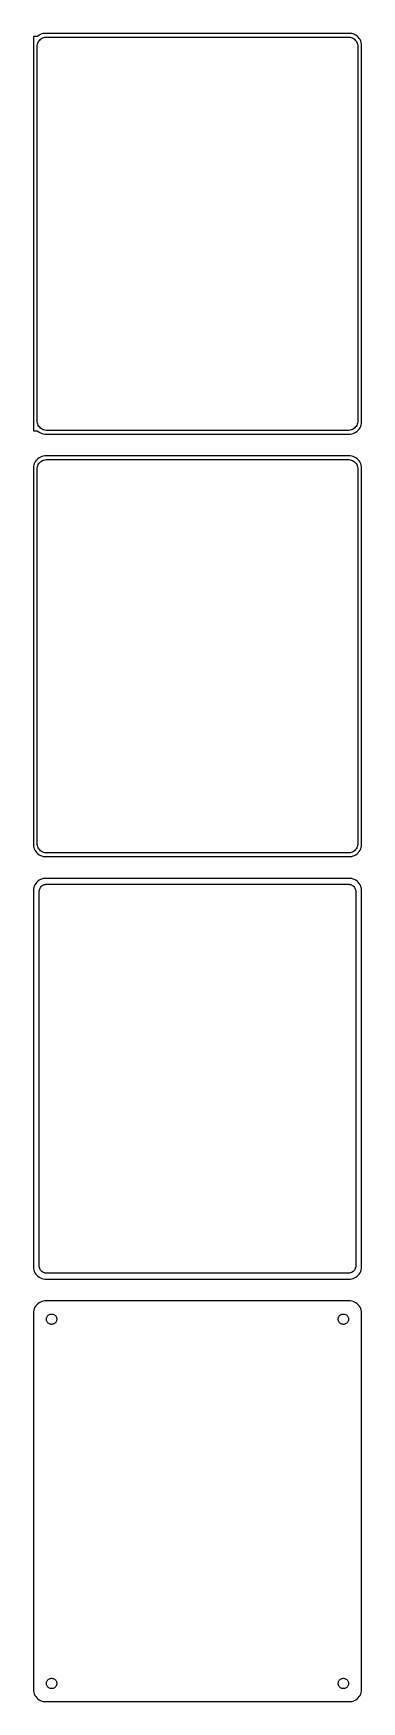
# Model space of a CAD drawing. Header units: metres. Extents: x -68 to 68, y 614 to 1300.
import ezdxf

# ---------------------------------------------------------------- set-up
doc = ezdxf.new("R2010")
doc.units = ezdxf.units.M

msp = doc.modelspace()

# ---------------------------------------------------------------- linework, layer by layer
for p, q in [((-65.9, 1299.15), (-67.5, 1299.15)), ((-67.5, 1299.15), (-67.5, 1136.85)), ((-65.6871, 1299.35), (-65.9, 1299.15)), ((-65.1791, 1299.72), (-65.6871, 1299.35)), ((-64.6289, 1300.02), (-65.1791, 1299.72)), ((-64.0451, 1300.26), (-64.6289, 1300.02)), ((-64.1433, 1298.38), (-63.7031, 1298.62)), ((-63.4369, 1300.41), (-64.0451, 1300.26)), ((-63.7031, 1298.62), (-63.2361, 1298.8)), ((-62.8139, 1300.49), (-63.4369, 1300.41)), ((-63.2361, 1298.8), (-62.7495, 1298.93)), ((62.8139, 1300.49), (-62.8139, 1300.49)), ((-62.7495, 1298.93), (-62.2512, 1298.99)), ((-62.2512, 1298.99), (62.2512, 1298.99)), ((62.2512, 1298.99), (62.7495, 1298.93)), ((62.7495, 1298.93), (63.2361, 1298.8)), ((63.4369, 1300.41), (62.8139, 1300.49)), ((63.2361, 1298.8), (63.7031, 1298.62)), ((64.0451, 1300.26), (63.4369, 1300.41)), ((63.7031, 1298.62), (64.1433, 1298.38)), ((64.6289, 1300.02), (64.0451, 1300.26)), ((65.1791, 1299.72), (64.6289, 1300.02)), ((65.6871, 1299.35), (65.1791, 1299.72)), ((66.1448, 1298.92), (65.6871, 1299.35)), ((66.5451, 1298.44), (66.1448, 1298.92)), ((66.8815, 1297.91), (66.5451, 1298.44)), ((-66, 1295), (-65.9685, 1295.5)), ((-66, 1141), (-66, 1295)), ((-65.9685, 1295.5), (-65.8743, 1295.99)), ((-65.8743, 1295.99), (-65.7191, 1296.47)), ((-65.7191, 1296.47), (-65.5052, 1296.93)), ((-65.5052, 1296.93), (-65.2361, 1297.35)), ((-65.2361, 1297.35), (-64.9159, 1297.74)), ((-64.9159, 1297.74), (-64.5497, 1298.08)), ((-64.5497, 1298.08), (-64.1433, 1298.38)), ((64.1433, 1298.38), (64.5497, 1298.08)), ((64.5497, 1298.08), (64.9159, 1297.74)), ((64.9159, 1297.74), (65.2361, 1297.35)), ((65.2361, 1297.35), (65.5052, 1296.93)), ((65.5052, 1296.93), (65.7191, 1296.47)), ((65.7191, 1296.47), (65.8743, 1295.99)), ((65.8743, 1295.99), (65.9685, 1295.5)), ((65.9685, 1295.5), (66, 1295)), ((66, 1295), (66, 1141)), ((67.1489, 1297.34), (66.8815, 1297.91)), ((67.3429, 1296.74), (67.1489, 1297.34)), ((67.4606, 1296.13), (67.3429, 1296.74)), ((67.5, 1295.5), (67.4606, 1296.13)), ((67.5, 1140.5), (67.5, 1295.5)), ((-65.9685, 1140.5), (-66, 1141)), ((-65.8743, 1140.01), (-65.9685, 1140.5)), ((65.9685, 1140.5), (65.8743, 1140.01)), ((66, 1141), (65.9685, 1140.5)), ((67.4606, 1139.87), (67.5, 1140.5)), ((-67.5, 1136.85), (-65.9, 1136.85)), ((-65.9, 1136.85), (-65.6871, 1136.65)), ((-65.7191, 1139.53), (-65.8743, 1140.01)), ((-65.5052, 1139.07), (-65.7191, 1139.53)), ((-65.6871, 1136.65), (-65.1791, 1136.28)), ((-65.2361, 1138.65), (-65.5052, 1139.07)), ((-64.9159, 1138.26), (-65.2361, 1138.65)), ((-65.1791, 1136.28), (-64.6289, 1135.98)), ((-64.5497, 1137.92), (-64.9159, 1138.26)), ((-64.6289, 1135.98), (-64.0451, 1135.74)), ((-64.1433, 1137.62), (-64.5497, 1137.92)), ((-63.7031, 1137.38), (-64.1433, 1137.62)), ((-64.0451, 1135.74), (-63.4369, 1135.59)), ((-63.2361, 1137.2), (-63.7031, 1137.38)), ((-63.4369, 1135.59), (-62.8139, 1135.51)), ((-62.7495, 1137.07), (-63.2361, 1137.2)), ((-62.8139, 1135.51), (62.8139, 1135.51)), ((-62.2512, 1137.01), (-62.7495, 1137.07)), ((62.2512, 1137.01), (-62.2512, 1137.01)), ((62.7495, 1137.07), (62.2512, 1137.01)), ((63.2361, 1137.2), (62.7495, 1137.07)), ((62.8139, 1135.51), (63.4369, 1135.59)), ((63.7031, 1137.38), (63.2361, 1137.2)), ((63.4369, 1135.59), (64.0451, 1135.74)), ((64.1433, 1137.62), (63.7031, 1137.38)), ((64.0451, 1135.74), (64.6289, 1135.98)), ((64.5497, 1137.92), (64.1433, 1137.62)), ((64.9159, 1138.26), (64.5497, 1137.92)), ((64.6289, 1135.98), (65.1791, 1136.28)), ((65.2361, 1138.65), (64.9159, 1138.26)), ((65.1791, 1136.28), (65.6871, 1136.65)), ((65.5052, 1139.07), (65.2361, 1138.65)), ((65.7191, 1139.53), (65.5052, 1139.07)), ((65.6871, 1136.65), (66.1448, 1137.08)), ((65.8743, 1140.01), (65.7191, 1139.53)), ((66.1448, 1137.08), (66.5451, 1137.56)), ((66.5451, 1137.56), (66.8815, 1138.09)), ((66.8815, 1138.09), (67.1489, 1138.66)), ((67.1489, 1138.66), (67.3429, 1139.26)), ((67.3429, 1139.26), (67.4606, 1139.87)), ((-67.4606, 1122.13), (-67.5, 1121.5)), ((-67.5, 1121.5), (-67.5, 966.5)), ((-67.3429, 1122.74), (-67.4606, 1122.13)), ((-67.1489, 1123.34), (-67.3429, 1122.74)), ((-66.8815, 1123.91), (-67.1489, 1123.34)), ((-66.5451, 1124.44), (-66.8815, 1123.91)), ((-66.1448, 1124.92), (-66.5451, 1124.44)), ((-65.6871, 1125.35), (-66.1448, 1124.92)), ((-66, 1121), (-65.9685, 1121.5)), ((-66, 967), (-66, 1121)), ((-65.9685, 1121.5), (-65.8743, 1121.99)), ((-65.8743, 1121.99), (-65.7191, 1122.47)), ((-65.7191, 1122.47), (-65.5052, 1122.93)), ((-65.1791, 1125.72), (-65.6871, 1125.35)), ((-65.5052, 1122.93), (-65.2361, 1123.35)), ((-65.2361, 1123.35), (-64.9159, 1123.74)), ((-64.6289, 1126.02), (-65.1791, 1125.72)), ((-64.9159, 1123.74), (-64.5497, 1124.08)), ((-64.0451, 1126.26), (-64.6289, 1126.02)), ((-64.5497, 1124.08), (-64.1433, 1124.38)), ((-64.1433, 1124.38), (-63.7031, 1124.62)), ((-63.4369, 1126.41), (-64.0451, 1126.26)), ((-63.7031, 1124.62), (-63.2361, 1124.8)), ((-62.8139, 1126.49), (-63.4369, 1126.41)), ((-63.2361, 1124.8), (-62.7495, 1124.93)), ((62.8139, 1126.49), (-62.8139, 1126.49)), ((-62.7495, 1124.93), (-62.2512, 1124.99)), ((-62.2512, 1124.99), (62.2512, 1124.99)), ((62.2512, 1124.99), (62.7495, 1124.93)), ((62.7495, 1124.93), (63.2361, 1124.8)), ((63.4369, 1126.41), (62.8139, 1126.49)), ((63.2361, 1124.8), (63.7031, 1124.62)), ((64.0451, 1126.26), (63.4369, 1126.41)), ((63.7031, 1124.62), (64.1433, 1124.38)), ((64.6289, 1126.02), (64.0451, 1126.26)), ((64.1433, 1124.38), (64.5497, 1124.08)), ((64.5497, 1124.08), (64.9159, 1123.74)), ((65.1791, 1125.72), (64.6289, 1126.02)), ((64.9159, 1123.74), (65.2361, 1123.35)), ((65.6871, 1125.35), (65.1791, 1125.72)), ((65.2361, 1123.35), (65.5052, 1122.93)), ((65.5052, 1122.93), (65.7191, 1122.47)), ((66.1448, 1124.92), (65.6871, 1125.35)), ((65.7191, 1122.47), (65.8743, 1121.99)), ((65.8743, 1121.99), (65.9685, 1121.5)), ((65.9685, 1121.5), (66, 1121)), ((66, 1121), (66, 967)), ((66.5451, 1124.44), (66.1448, 1124.92)), ((66.8815, 1123.91), (66.5451, 1124.44)), ((67.1489, 1123.34), (66.8815, 1123.91)), ((67.3429, 1122.74), (67.1489, 1123.34)), ((67.4606, 1122.13), (67.3429, 1122.74)), ((67.5, 1121.5), (67.4606, 1122.13)), ((67.5, 966.5), (67.5, 1121.5)), ((-67.5, 966.5), (-67.4606, 965.873)), ((-67.4606, 965.873), (-67.3429, 965.257)), ((-67.3429, 965.257), (-67.1489, 964.659)), ((-67.1489, 964.659), (-66.8815, 964.091)), ((-66.8815, 964.091), (-66.5451, 963.561)), ((-66.5451, 963.561), (-66.1448, 963.077)), ((-66.1448, 963.077), (-65.6871, 962.647)), ((-65.9685, 966.499), (-66, 967)), ((-65.8743, 966.005), (-65.9685, 966.499)), ((-65.7191, 965.528), (-65.8743, 966.005)), ((-65.5052, 965.073), (-65.7191, 965.528)), ((-65.6871, 962.647), (-65.1791, 962.278)), ((-65.2361, 964.649), (-65.5052, 965.073)), ((-64.9159, 964.262), (-65.2361, 964.649)), ((-65.1791, 962.278), (-64.6289, 961.976)), ((-64.5497, 963.918), (-64.9159, 964.262)), ((-64.6289, 961.976), (-64.0451, 961.745)), ((-64.1433, 963.623), (-64.5497, 963.918)), ((-63.7031, 963.381), (-64.1433, 963.623)), ((-63.2361, 963.196), (-63.7031, 963.381)), ((-62.7495, 963.071), (-63.2361, 963.196)), ((-62.2512, 963.008), (-62.7495, 963.071)), ((62.2512, 963.008), (-62.2512, 963.008)), ((62.7495, 963.071), (62.2512, 963.008)), ((63.2361, 963.196), (62.7495, 963.071)), ((63.7031, 963.381), (63.2361, 963.196)), ((64.1433, 963.623), (63.7031, 963.381)), ((64.0451, 961.745), (64.6289, 961.976)), ((64.5497, 963.918), (64.1433, 963.623)), ((64.9159, 964.262), (64.5497, 963.918)), ((64.6289, 961.976), (65.1791, 962.278)), ((65.2361, 964.649), (64.9159, 964.262)), ((65.1791, 962.278), (65.6871, 962.647)), ((65.5052, 965.073), (65.2361, 964.649)), ((65.7191, 965.528), (65.5052, 965.073)), ((65.6871, 962.647), (66.1448, 963.077)), ((65.8743, 966.005), (65.7191, 965.528)), ((65.9685, 966.499), (65.8743, 966.005)), ((66, 967), (65.9685, 966.499)), ((66.1448, 963.077), (66.5451, 963.561)), ((66.5451, 963.561), (66.8815, 964.091)), ((66.8815, 964.091), (67.1489, 964.659)), ((67.1489, 964.659), (67.3429, 965.257)), ((67.3429, 965.257), (67.4606, 965.873)), ((67.4606, 965.873), (67.5, 966.5)), ((-64.0451, 961.745), (-63.4369, 961.589)), ((-63.4369, 961.589), (-62.8139, 961.51)), ((-62.8139, 961.51), (62.8139, 961.51)), ((62.8139, 961.51), (63.4369, 961.589)), ((63.4369, 961.589), (64.0451, 961.745)), ((-67.4606, 948.127), (-67.5, 947.5)), ((-67.3429, 948.743), (-67.4606, 948.127)), ((-67.1489, 949.341), (-67.3429, 948.743)), ((-66.8815, 949.909), (-67.1489, 949.341)), ((-66.5451, 950.439), (-66.8815, 949.909)), ((-66.1448, 950.923), (-66.5451, 950.439)), ((-65.6871, 951.353), (-66.1448, 950.923)), ((-65.1791, 951.722), (-65.6871, 951.353)), ((-64.6289, 952.024), (-65.1791, 951.722)), ((-65.0151, 947.774), (-64.8943, 948.146)), ((-64.8943, 948.146), (-64.7279, 948.5)), ((-64.7279, 948.5), (-64.5184, 948.83)), ((-64.0451, 952.255), (-64.6289, 952.024)), ((-64.5184, 948.83), (-64.2692, 949.131)), ((-64.2692, 949.131), (-63.9842, 949.399)), ((-63.4369, 952.411), (-64.0451, 952.255)), ((-63.9842, 949.399), (-63.668, 949.628)), ((-63.668, 949.628), (-63.3254, 949.817)), ((-62.8139, 952.49), (-63.4369, 952.411)), ((-63.3254, 949.817), (-62.9619, 949.961)), ((-62.9619, 949.961), (-62.5833, 950.058)), ((62.8139, 952.49), (-62.8139, 952.49)), ((-62.5833, 950.058), (-62.1954, 950.107)), ((-62.1954, 950.107), (62.1954, 950.107)), ((62.1954, 950.107), (62.5833, 950.058)), ((62.5833, 950.058), (62.9619, 949.961)), ((63.4369, 952.411), (62.8139, 952.49)), ((62.9619, 949.961), (63.3254, 949.817)), ((63.3254, 949.817), (63.668, 949.628)), ((64.0451, 952.255), (63.4369, 952.411)), ((63.668, 949.628), (63.9842, 949.399)), ((63.9842, 949.399), (64.2692, 949.131)), ((64.6289, 952.024), (64.0451, 952.255)), ((64.2692, 949.131), (64.5184, 948.83)), ((64.5184, 948.83), (64.7279, 948.5)), ((65.1791, 951.722), (64.6289, 952.024)), ((64.7279, 948.5), (64.8943, 948.146)), ((64.8943, 948.146), (65.0151, 947.774)), ((65.6871, 951.353), (65.1791, 951.722)), ((66.1448, 950.923), (65.6871, 951.353)), ((66.5451, 950.439), (66.1448, 950.923)), ((66.8815, 949.909), (66.5451, 950.439)), ((67.1489, 949.341), (66.8815, 949.909)), ((67.3429, 948.743), (67.1489, 949.341)), ((67.4606, 948.127), (67.3429, 948.743)), ((67.5, 947.5), (67.4606, 948.127)), ((-67.5, 947.5), (-67.5, 792.5)), ((-65.1129, 947), (-65.0884, 947.39)), ((-65.1129, 793), (-65.1129, 947)), ((-65.0884, 947.39), (-65.0151, 947.774)), ((65.0151, 947.774), (65.0884, 947.39)), ((65.0884, 947.39), (65.1129, 947)), ((65.1129, 947), (65.1129, 793)), ((67.5, 792.5), (67.5, 947.5)), ((-67.5, 792.5), (-67.4606, 791.873)), ((-67.4606, 791.873), (-67.3429, 791.257)), ((-67.3429, 791.257), (-67.1489, 790.659)), ((-67.1489, 790.659), (-66.8815, 790.091)), ((-66.8815, 790.091), (-66.5451, 789.561)), ((-65.0884, 792.61), (-65.1129, 793)), ((-65.0151, 792.226), (-65.0884, 792.61)), ((-64.8943, 791.854), (-65.0151, 792.226)), ((-64.7279, 791.5), (-64.8943, 791.854)), ((-64.5184, 791.17), (-64.7279, 791.5)), ((-64.2692, 790.869), (-64.5184, 791.17)), ((-63.9842, 790.601), (-64.2692, 790.869)), ((-63.668, 790.372), (-63.9842, 790.601)), ((-63.3254, 790.183), (-63.668, 790.372)), ((-62.9619, 790.039), (-63.3254, 790.183)), ((-62.5833, 789.942), (-62.9619, 790.039)), ((62.9619, 790.039), (62.5833, 789.942)), ((63.3254, 790.183), (62.9619, 790.039)), ((63.668, 790.372), (63.3254, 790.183)), ((63.9842, 790.601), (63.668, 790.372)), ((64.2692, 790.869), (63.9842, 790.601)), ((64.5184, 791.17), (64.2692, 790.869)), ((64.7279, 791.5), (64.5184, 791.17)), ((64.8943, 791.854), (64.7279, 791.5)), ((65.0151, 792.226), (64.8943, 791.854)), ((65.0884, 792.61), (65.0151, 792.226)), ((65.1129, 793), (65.0884, 792.61)), ((66.5451, 789.561), (66.8815, 790.091)), ((66.8815, 790.091), (67.1489, 790.659)), ((67.1489, 790.659), (67.3429, 791.257)), ((67.3429, 791.257), (67.4606, 791.873)), ((67.4606, 791.873), (67.5, 792.5)), ((-66.5451, 789.561), (-66.1448, 789.077)), ((-66.1448, 789.077), (-65.6871, 788.647)), ((-65.6871, 788.647), (-65.1791, 788.278)), ((-65.1791, 788.278), (-64.6289, 787.976)), ((-64.6289, 787.976), (-64.0451, 787.745)), ((-64.0451, 787.745), (-63.4369, 787.589)), ((-63.4369, 787.589), (-62.8139, 787.51)), ((-62.8139, 787.51), (62.8139, 787.51)), ((-62.1954, 789.893), (-62.5833, 789.942)), ((62.1954, 789.893), (-62.1954, 789.893)), ((62.5833, 789.942), (62.1954, 789.893)), ((62.8139, 787.51), (63.4369, 787.589)), ((63.4369, 787.589), (64.0451, 787.745)), ((64.0451, 787.745), (64.6289, 787.976)), ((64.6289, 787.976), (65.1791, 788.278)), ((65.1791, 788.278), (65.6871, 788.647)), ((65.6871, 788.647), (66.1448, 789.077)), ((66.1448, 789.077), (66.5451, 789.561)), ((-66.5451, 776.439), (-66.8815, 775.909)), ((-66.1448, 776.923), (-66.5451, 776.439)), ((-65.6871, 777.353), (-66.1448, 776.923)), ((-65.1791, 777.722), (-65.6871, 777.353)), ((-64.6289, 778.024), (-65.1791, 777.722)), ((-64.0451, 778.255), (-64.6289, 778.024)), ((-63.4369, 778.411), (-64.0451, 778.255)), ((-62.8139, 778.49), (-63.4369, 778.411)), ((62.8139, 778.49), (-62.8139, 778.49)), ((63.4369, 778.411), (62.8139, 778.49)), ((64.0451, 778.255), (63.4369, 778.411)), ((64.6289, 778.024), (64.0451, 778.255)), ((65.1791, 777.722), (64.6289, 778.024)), ((65.6871, 777.353), (65.1791, 777.722)), ((66.1448, 776.923), (65.6871, 777.353)), ((66.5451, 776.439), (66.1448, 776.923)), ((66.8815, 775.909), (66.5451, 776.439)), ((-67.4606, 774.127), (-67.5, 773.5)), ((-67.5, 773.5), (-67.5, 618.5)), ((-67.3429, 774.743), (-67.4606, 774.127)), ((-67.1489, 775.341), (-67.3429, 774.743)), ((-66.8815, 775.909), (-67.1489, 775.341)), ((-62.1353, 771), (-62.1185, 771.268)), ((-62.1185, 770.732), (-62.1353, 771)), ((-62.1185, 771.268), (-62.0682, 771.531)), ((-62.0682, 770.469), (-62.1185, 770.732)), ((-62.0682, 771.531), (-61.9853, 771.786)), ((-61.9853, 770.214), (-62.0682, 770.469)), ((-61.9853, 771.786), (-61.8712, 772.029)), ((-61.8712, 769.971), (-61.9853, 770.214)), ((-61.8712, 772.029), (-61.7275, 772.255)), ((-61.7275, 769.745), (-61.8712, 769.971)), ((-61.7275, 772.255), (-61.5565, 772.462)), ((-61.5565, 769.538), (-61.7275, 769.745)), ((-61.5565, 772.462), (-61.3611, 772.645)), ((-61.3611, 769.355), (-61.5565, 769.538)), ((-61.3611, 772.645), (-61.1441, 772.803)), ((-61.1441, 772.803), (-60.9092, 772.932)), ((-60.9092, 772.932), (-60.6598, 773.031)), ((-60.6598, 773.031), (-60.4001, 773.097)), ((-60.4001, 773.097), (-60.1341, 773.131)), ((-60.1341, 773.131), (-59.8659, 773.131)), ((-59.8659, 773.131), (-59.5999, 773.097)), ((-59.5999, 773.097), (-59.3401, 773.031)), ((-59.3401, 773.031), (-59.0908, 772.932)), ((-59.0908, 772.932), (-58.8559, 772.803)), ((-58.8559, 772.803), (-58.6389, 772.645)), ((-58.6389, 772.645), (-58.4434, 772.462)), ((-58.4434, 769.538), (-58.6389, 769.355)), ((-58.4434, 772.462), (-58.2725, 772.255)), ((-58.2725, 769.745), (-58.4434, 769.538)), ((-58.2725, 772.255), (-58.1288, 772.029)), ((-58.1288, 769.971), (-58.2725, 769.745)), ((-58.1288, 772.029), (-58.0146, 771.786)), ((-58.0146, 770.214), (-58.1288, 769.971)), ((-58.0146, 771.786), (-57.9318, 771.531)), ((-57.9318, 770.469), (-58.0146, 770.214)), ((-57.9318, 771.531), (-57.8815, 771.268)), ((-57.8815, 770.732), (-57.9318, 770.469)), ((-57.8815, 771.268), (-57.8647, 771)), ((-57.8647, 771), (-57.8815, 770.732)), ((57.8647, 771), (57.8815, 771.268)), ((57.8815, 770.732), (57.8647, 771)), ((57.8815, 771.268), (57.9318, 771.531)), ((57.9318, 770.469), (57.8815, 770.732)), ((57.9318, 771.531), (58.0146, 771.786)), ((58.0146, 770.214), (57.9318, 770.469)), ((58.0146, 771.786), (58.1288, 772.029)), ((58.1288, 769.971), (58.0146, 770.214)), ((58.1288, 772.029), (58.2725, 772.255)), ((58.2725, 769.745), (58.1288, 769.971)), ((58.2725, 772.255), (58.4434, 772.462)), ((58.4434, 769.538), (58.2725, 769.745)), ((58.4434, 772.462), (58.6389, 772.645)), ((58.6389, 769.355), (58.4434, 769.538)), ((58.6389, 772.645), (58.8559, 772.803)), ((58.8559, 772.803), (59.0908, 772.932)), ((59.0908, 772.932), (59.3401, 773.031)), ((59.3401, 773.031), (59.5999, 773.097)), ((59.5999, 773.097), (59.8659, 773.131)), ((59.8659, 773.131), (60.1341, 773.131)), ((60.1341, 773.131), (60.4001, 773.097)), ((60.4001, 773.097), (60.6598, 773.031)), ((60.6598, 773.031), (60.9092, 772.932)), ((60.9092, 772.932), (61.1441, 772.803)), ((61.1441, 772.803), (61.3611, 772.645)), ((61.3611, 772.645), (61.5565, 772.462)), ((61.5565, 769.538), (61.3611, 769.355)), ((61.5565, 772.462), (61.7275, 772.255)), ((61.7275, 769.745), (61.5565, 769.538)), ((61.7275, 772.255), (61.8712, 772.029)), ((61.8712, 769.971), (61.7275, 769.745)), ((61.8712, 772.029), (61.9853, 771.786)), ((61.9853, 770.214), (61.8712, 769.971)), ((61.9853, 771.786), (62.0682, 771.531)), ((62.0682, 770.469), (61.9853, 770.214)), ((62.0682, 771.531), (62.1185, 771.268)), ((62.1185, 770.732), (62.0682, 770.469)), ((62.1185, 771.268), (62.1353, 771)), ((62.1353, 771), (62.1185, 770.732)), ((67.1489, 775.341), (66.8815, 775.909)), ((67.3429, 774.743), (67.1489, 775.341)), ((67.4606, 774.127), (67.3429, 774.743)), ((67.5, 773.5), (67.4606, 774.127)), ((67.5, 618.5), (67.5, 773.5)), ((-61.1441, 769.197), (-61.3611, 769.355)), ((-60.9092, 769.068), (-61.1441, 769.197)), ((-60.6598, 768.969), (-60.9092, 769.068)), ((-60.4001, 768.903), (-60.6598, 768.969)), ((-60.1341, 768.869), (-60.4001, 768.903)), ((-59.8659, 768.869), (-60.1341, 768.869)), ((-59.5999, 768.903), (-59.8659, 768.869)), ((-59.3401, 768.969), (-59.5999, 768.903)), ((-59.0908, 769.068), (-59.3401, 768.969)), ((-58.8559, 769.197), (-59.0908, 769.068)), ((-58.6389, 769.355), (-58.8559, 769.197)), ((58.8559, 769.197), (58.6389, 769.355)), ((59.0908, 769.068), (58.8559, 769.197)), ((59.3401, 768.969), (59.0908, 769.068)), ((59.5999, 768.903), (59.3401, 768.969)), ((59.8659, 768.869), (59.5999, 768.903)), ((60.1341, 768.869), (59.8659, 768.869)), ((60.4001, 768.903), (60.1341, 768.869)), ((60.6598, 768.969), (60.4001, 768.903)), ((60.9092, 769.068), (60.6598, 768.969)), ((61.1441, 769.197), (60.9092, 769.068)), ((61.3611, 769.355), (61.1441, 769.197)), ((-67.5, 618.5), (-67.4606, 617.873)), ((-62.1353, 621), (-62.1185, 621.268)), ((-62.1185, 620.732), (-62.1353, 621)), ((-62.1185, 621.268), (-62.0682, 621.531)), ((-62.0682, 620.469), (-62.1185, 620.732)), ((-62.0682, 621.531), (-61.9853, 621.786)), ((-61.9853, 620.214), (-62.0682, 620.469)), ((-61.9853, 621.786), (-61.8712, 622.029)), ((-61.8712, 619.971), (-61.9853, 620.214)), ((-61.8712, 622.029), (-61.7275, 622.255)), ((-61.7275, 619.745), (-61.8712, 619.971)), ((-61.7275, 622.255), (-61.5565, 622.462)), ((-61.5565, 619.538), (-61.7275, 619.745)), ((-61.5565, 622.462), (-61.3611, 622.645)), ((-61.3611, 619.355), (-61.5565, 619.538)), ((-61.3611, 622.645), (-61.1441, 622.803)), ((-61.1441, 619.197), (-61.3611, 619.355)), ((-61.1441, 622.803), (-60.9092, 622.932)), ((-60.9092, 619.068), (-61.1441, 619.197)), ((-60.9092, 622.932), (-60.6598, 623.031)), ((-60.6598, 618.969), (-60.9092, 619.068)), ((-60.6598, 623.031), (-60.4001, 623.097)), ((-60.4001, 618.903), (-60.6598, 618.969)), ((-60.4001, 623.097), (-60.1341, 623.131)), ((-60.1341, 618.869), (-60.4001, 618.903)), ((-60.1341, 623.131), (-59.8659, 623.131)), ((-59.8659, 618.869), (-60.1341, 618.869)), ((-59.8659, 623.131), (-59.5999, 623.097)), ((-59.5999, 618.903), (-59.8659, 618.869)), ((-59.5999, 623.097), (-59.3401, 623.031)), ((-59.3401, 618.969), (-59.5999, 618.903)), ((-59.3401, 623.031), (-59.0908, 622.932)), ((-59.0908, 619.068), (-59.3401, 618.969)), ((-59.0908, 622.932), (-58.8559, 622.803)), ((-58.8559, 619.197), (-59.0908, 619.068)), ((-58.8559, 622.803), (-58.6389, 622.645)), ((-58.6389, 619.355), (-58.8559, 619.197)), ((-58.6389, 622.645), (-58.4434, 622.462)), ((-58.4434, 619.538), (-58.6389, 619.355)), ((-58.4434, 622.462), (-58.2725, 622.255)), ((-58.2725, 619.745), (-58.4434, 619.538)), ((-58.2725, 622.255), (-58.1288, 622.029)), ((-58.1288, 619.971), (-58.2725, 619.745)), ((-58.1288, 622.029), (-58.0146, 621.786)), ((-58.0146, 620.214), (-58.1288, 619.971)), ((-58.0146, 621.786), (-57.9318, 621.531)), ((-57.9318, 620.469), (-58.0146, 620.214)), ((-57.9318, 621.531), (-57.8815, 621.268)), ((-57.8815, 620.732), (-57.9318, 620.469)), ((-57.8815, 621.268), (-57.8647, 621)), ((-57.8647, 621), (-57.8815, 620.732)), ((57.8647, 621), (57.8815, 621.268)), ((57.8815, 620.732), (57.8647, 621)), ((57.8815, 621.268), (57.9318, 621.531)), ((57.9318, 620.469), (57.8815, 620.732)), ((57.9318, 621.531), (58.0146, 621.786)), ((58.0146, 620.214), (57.9318, 620.469)), ((58.0146, 621.786), (58.1288, 622.029)), ((58.1288, 619.971), (58.0146, 620.214)), ((58.1288, 622.029), (58.2725, 622.255)), ((58.2725, 619.745), (58.1288, 619.971)), ((58.2725, 622.255), (58.4434, 622.462)), ((58.4434, 619.538), (58.2725, 619.745)), ((58.4434, 622.462), (58.6389, 622.645)), ((58.6389, 619.355), (58.4434, 619.538)), ((58.6389, 622.645), (58.8559, 622.803)), ((58.8559, 619.197), (58.6389, 619.355)), ((58.8559, 622.803), (59.0908, 622.932)), ((59.0908, 619.068), (58.8559, 619.197)), ((59.0908, 622.932), (59.3401, 623.031)), ((59.3401, 618.969), (59.0908, 619.068)), ((59.3401, 623.031), (59.5999, 623.097)), ((59.5999, 618.903), (59.3401, 618.969)), ((59.5999, 623.097), (59.8659, 623.131)), ((59.8659, 618.869), (59.5999, 618.903)), ((59.8659, 623.131), (60.1341, 623.131)), ((60.1341, 618.869), (59.8659, 618.869)), ((60.1341, 623.131), (60.4001, 623.097)), ((60.4001, 618.903), (60.1341, 618.869)), ((60.4001, 623.097), (60.6598, 623.031)), ((60.6598, 618.969), (60.4001, 618.903)), ((60.6598, 623.031), (60.9092, 622.932)), ((60.9092, 619.068), (60.6598, 618.969)), ((60.9092, 622.932), (61.1441, 622.803)), ((61.1441, 619.197), (60.9092, 619.068)), ((61.1441, 622.803), (61.3611, 622.645)), ((61.3611, 619.355), (61.1441, 619.197)), ((61.3611, 622.645), (61.5565, 622.462)), ((61.5565, 619.538), (61.3611, 619.355)), ((61.5565, 622.462), (61.7275, 622.255)), ((61.7275, 619.745), (61.5565, 619.538)), ((61.7275, 622.255), (61.8712, 622.029)), ((61.8712, 619.971), (61.7275, 619.745)), ((61.8712, 622.029), (61.9853, 621.786)), ((61.9853, 620.214), (61.8712, 619.971)), ((61.9853, 621.786), (62.0682, 621.531)), ((62.0682, 620.469), (61.9853, 620.214)), ((62.0682, 621.531), (62.1185, 621.268)), ((62.1185, 620.732), (62.0682, 620.469)), ((62.1185, 621.268), (62.1353, 621)), ((62.1353, 621), (62.1185, 620.732)), ((67.4606, 617.873), (67.5, 618.5)), ((-67.4606, 617.873), (-67.3429, 617.257)), ((-67.3429, 617.257), (-67.1489, 616.659)), ((-67.1489, 616.659), (-66.8815, 616.091)), ((-66.8815, 616.091), (-66.5451, 615.561)), ((-66.5451, 615.561), (-66.1448, 615.077)), ((-66.1448, 615.077), (-65.6871, 614.647)), ((-65.6871, 614.647), (-65.1791, 614.278)), ((-65.1791, 614.278), (-64.6289, 613.976)), ((-64.6289, 613.976), (-64.0451, 613.745)), ((-64.0451, 613.745), (-63.4369, 613.589)), ((-63.4369, 613.589), (-62.8139, 613.51)), ((-62.8139, 613.51), (62.8139, 613.51)), ((62.8139, 613.51), (63.4369, 613.589)), ((63.4369, 613.589), (64.0451, 613.745)), ((64.0451, 613.745), (64.6289, 613.976)), ((64.6289, 613.976), (65.1791, 614.278)), ((65.1791, 614.278), (65.6871, 614.647)), ((65.6871, 614.647), (66.1448, 615.077)), ((66.1448, 615.077), (66.5451, 615.561)), ((66.5451, 615.561), (66.8815, 616.091)), ((66.8815, 616.091), (67.1489, 616.659)), ((67.1489, 616.659), (67.3429, 617.257)), ((67.3429, 617.257), (67.4606, 617.873))]:
    msp.add_line(p, q)

doc.saveas('drawing.dxf')
